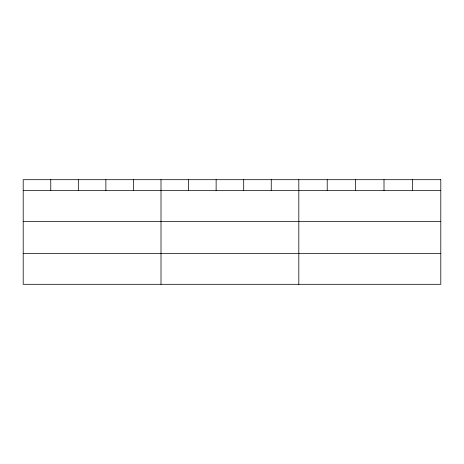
<?xml version="1.0" encoding="UTF-8"?>
<svg xmlns="http://www.w3.org/2000/svg" width="464" height="464" viewBox="0 0 464 464"><rect width="100%" height="100%" fill="white"/><g stroke="black" fill="none" stroke-linecap="round" stroke-linejoin="round"><path stroke-width="0.7" d="M23.2 190.513L440.8 190.513M23.2 221.467L440.8 221.467M23.2 253.356L440.8 253.356M412.403 179.69L412.403 190.513M384.006 179.69L384.006 190.513M355.61 179.69L355.61 190.513M327.213 179.69L327.213 190.513M298.816 179.69L298.816 284.31M271.254 179.69L271.254 190.513M243.693 179.69L243.693 190.513M216.131 179.69L216.131 190.513M188.57 179.69L188.57 190.513M161.008 179.69L161.008 284.31M133.446 179.69L133.446 190.513M105.885 179.69L105.885 190.513M78.323 179.69L78.323 190.513M50.762 179.69L50.762 190.513M440.8 179.69L23.2 179.69L23.2 284.31L440.8 284.31L440.8 179.69"/></g></svg>
